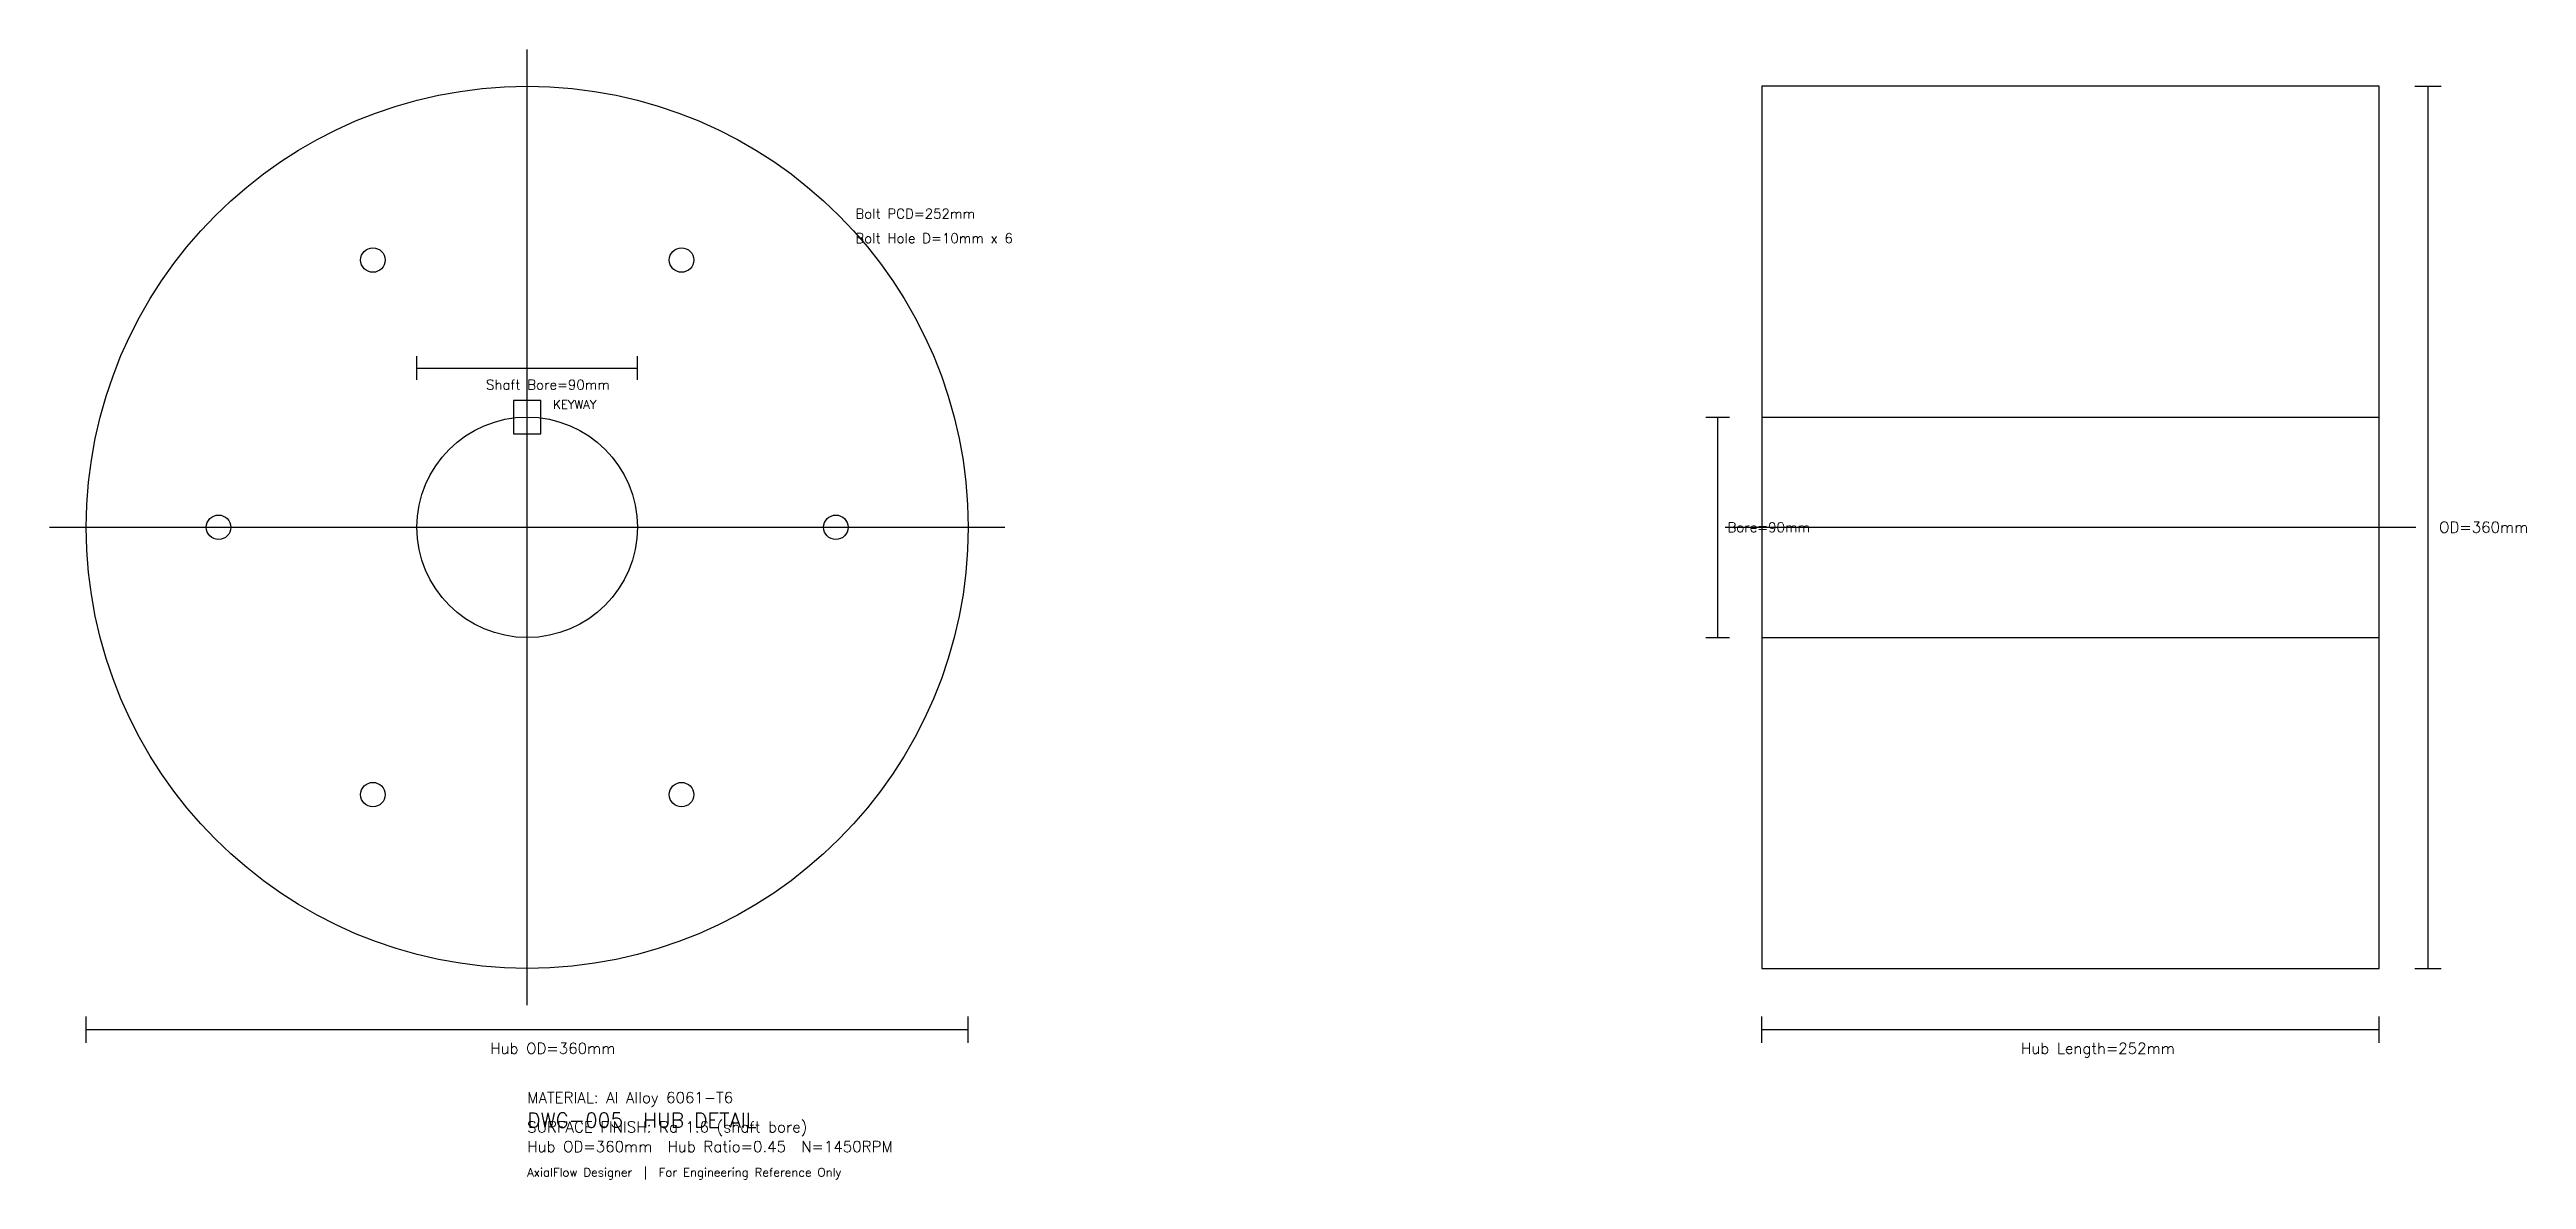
# Model space of a CAD drawing. Extents: x -195 to 816, y -266 to 195.
import ezdxf

# ---------------------------------------------------------------- set-up
doc = ezdxf.new("R2010")
doc.units = 0
for name, color, linetype in [('ANNOTATION', 3, 'Continuous'), ('CENTERLINE', 1, 'Continuous'), ('DIMENSIONS', 7, 'Continuous'), ('HUB', 9, 'Continuous'), ('TITLE_BLOCK', 5, 'Continuous')]:
    doc.layers.add(name, color=color, linetype=linetype)
doc.styles.get("Standard").update_dxf_attribs({"font": 'simplex.shx'})

msp = doc.modelspace()

# ---------------------------------------------------------------- linework, layer by layer
at = {"layer": 'CENTERLINE'}
for p, q in [((0, -195), (0, 195)), ((504, 45), (756, 45)), ((-195, 0), (195, 0)), ((489, 0), (771, 0)), ((504, -45), (756, -45))]:
    msp.add_line(p, q, dxfattribs=at)
msp.add_circle((0, 0), 45, dxfattribs=at)
at = {"layer": 'DIMENSIONS'}
for p, q in [((770.6, 180), (781.4, 180)), ((776, -180), (776, 180)), ((-45, 60.2), (-45, 69.8)), ((-45, 65), (45, 65)), ((45, 60.2), (45, 69.8)), ((481.2, 45), (490.8, 45)), ((486, -45), (486, 45)), ((481.2, -45), (490.8, -45)), ((770.6, -180), (781.4, -180)), ((-180, -210.4), (-180, -199.6)), ((180, -210.4), (180, -199.6)), ((504, -210.4), (504, -199.6)), ((756, -210.4), (756, -199.6)), ((-180, -205), (180, -205)), ((504, -205), (756, -205))]:
    msp.add_line(p, q, dxfattribs=at)
at = {"layer": 'HUB'}
for points in [[(504, -180), (756, -180), (756, 180), (504, 180)], [(-5.6, 38.2), (5.6, 38.2), (5.6, 51.8), (-5.6, 51.8)]]:
    msp.add_lwpolyline(points, close=True, dxfattribs=at)
for centre, radius in [((0, 0), 180), ((-63, 109.1), 5), ((63, 109.1), 5), ((-126, 0), 5), ((126, 0), 5), ((-63, -109.1), 5), ((63, -109.1), 5)]:
    msp.add_circle(centre, radius, dxfattribs=at)

# ---------------------------------------------------------------- texts
at = {"layer": 'ANNOTATION'}
for s, height, p in [('KEYWAY', 3.5, (10.6, 48.4)), ('MATERIAL: Al Alloy 6061-T6', 4.5, (0, -235)), ('SURFACE FINISH: Ra 1.6 (shaft bore)', 4.5, (0, -247)), ('Hub OD=360mm  Hub Ratio=0.45  N=1450RPM', 4.5, (0, -255)), ('AxialFlow Designer  |  For Engineering Reference Only', 3.5, (0, -265))]:
    msp.add_text(s, height=height, dxfattribs=at).set_placement(p)
at = {"layer": 'DIMENSIONS'}
for s, height, p in [('Bolt PCD=252mm', 4, (134, 126)), ('Bolt Hole D=10mm x 6', 4, (134, 116)), ('Shaft Bore=90mm', 4, (-16.8, 56.2)), ('Bore=90mm', 4, (490, -2)), ('OD=360mm', 4.5, (780.5, -2.2)), ('Hub OD=360mm', 4.5, (-15.1, -214.9)), ('Hub Length=252mm', 4.5, (609.8, -214.9))]:
    msp.add_text(s, height=height, dxfattribs=at).set_placement(p)
at = {"layer": 'TITLE_BLOCK'}
msp.add_text('DWG-005  HUB DETAIL', height=6, dxfattribs=at).set_placement((0, -245))

doc.saveas('drawing.dxf')
